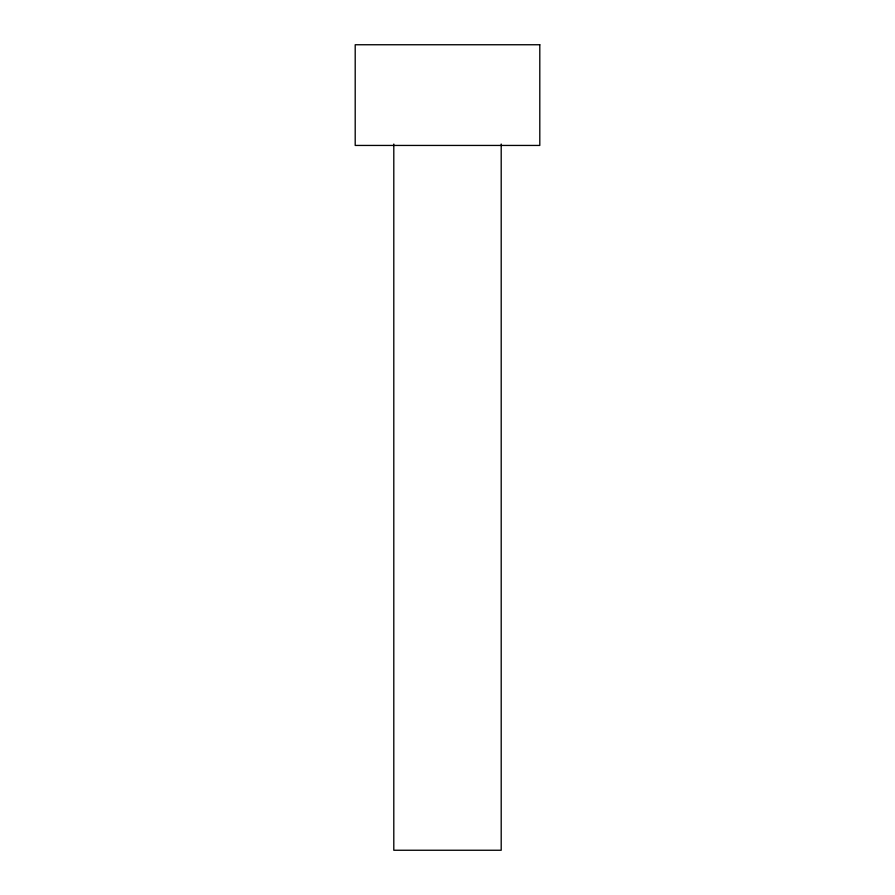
<?xml version="1.0" encoding="UTF-8"?>
<svg xmlns="http://www.w3.org/2000/svg" width="895" height="895" viewBox="0 0 895 895"><rect width="100%" height="100%" fill="white"/><g stroke="black" fill="none" stroke-linecap="round" stroke-linejoin="round"><path stroke-width="1.34" d="M501.2 144.039L501.2 850.25L393.8 850.25L393.8 144.039M539.797 44.75L355.203 44.75L355.203 145.438L539.797 145.438L539.797 44.75"/></g></svg>
